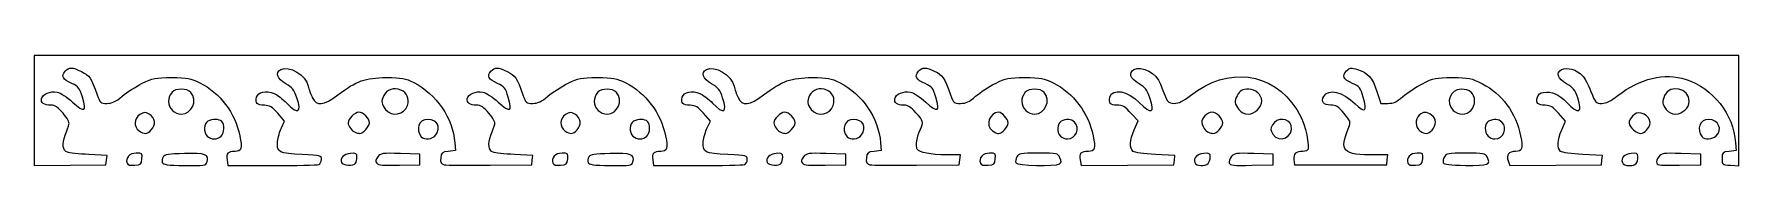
# Model space of a CAD drawing. Header units: centimetres. Extents: x -13.1 to 12.4, y 3.5 to 5.2.
import ezdxf

# ---------------------------------------------------------------- set-up
doc = ezdxf.new("R2010")
doc.units = ezdxf.units.CM
doc.header["$MEASUREMENT"] = 0
doc.layers.add('Layer 1', color=7, linetype='Continuous')

msp = doc.modelspace()

# ---------------------------------------------------------------- linework, layer by layer
at = {"layer": 'Layer 1'}
for points, knots in [([(-13.05398, 4.34368), (-13.05398, 4.34368), (-13.05398, 5.16443), (-13.05398, 5.16443), (-13.05398, 5.16443), (-13.05398, 5.16443), (-0.34075, 5.16443), (-0.34075, 5.16443), (-0.34075, 5.16443), (-0.34075, 5.16443), (12.37248, 5.16443), (12.37248, 5.16443), (12.37248, 5.16443), (12.37248, 5.16443), (12.37248, 4.34278), (12.37248, 4.34278), (12.37248, 4.34278), (12.37248, 4.34278), (12.37248, 3.52112), (12.37248, 3.52112), (12.37248, 3.52112), (12.37248, 3.52112), (12.2468, 3.52918), (12.2468, 3.52918), (12.2468, 3.52918), (12.12235, 3.53717), (12.12113, 3.53815), (12.12113, 3.62985), (12.12113, 3.62985), (12.12113, 3.71804), (12.12617, 3.72308), (12.22696, 3.73568), (12.22696, 3.73568), (12.22696, 3.73568), (12.33279, 3.74891), (12.33279, 3.74891), (12.33279, 3.74891), (12.33279, 3.74891), (12.32357, 3.86481), (12.32357, 3.86481), (12.32357, 3.86481), (12.28966, 4.29064), (11.98551, 4.67795), (11.58356, 4.80715), (11.58356, 4.80715), (11.26299, 4.91019), (10.89468, 4.82326), (10.56893, 4.56767), (10.56893, 4.56767), (10.4569, 4.47977), (10.39579, 4.45006), (10.32701, 4.45006), (10.32701, 4.45006), (10.23806, 4.45006), (10.2326, 4.45603), (10.16384, 4.62865), (10.16384, 4.62865), (10.12472, 4.72688), (10.06761, 4.83423), (10.03694, 4.86722), (10.03694, 4.86722), (9.95909, 4.95095), (9.80458, 4.99448), (9.72894, 4.954), (9.72894, 4.954), (9.63886, 4.90579), (9.66876, 4.82106), (9.80361, 4.74236), (9.80361, 4.74236), (9.90102, 4.68552), (9.92822, 4.65088), (9.96849, 4.5324), (9.96849, 4.5324), (10.04576, 4.30508), (9.98584, 4.28006), (9.80514, 4.46419), (9.80514, 4.46419), (9.68226, 4.58939), (9.58261, 4.63214), (9.45672, 4.61367), (9.45672, 4.61367), (9.40565, 4.60617), (9.3773, 4.58333), (9.36671, 4.54112), (9.36671, 4.54112), (9.34452, 4.45272), (9.37252, 4.42394), (9.48347, 4.42111), (9.48347, 4.42111), (9.56422, 4.41905), (9.59887, 4.39846), (9.68366, 4.30218), (9.68366, 4.30218), (9.68366, 4.30218), (9.7862, 4.18574), (9.7862, 4.18574), (9.7862, 4.18574), (9.7862, 4.18574), (9.72996, 4.05503), (9.72996, 4.05503), (9.72996, 4.05503), (9.66404, 3.9018), (9.6578, 3.78184), (9.71334, 3.73575), (9.71334, 3.73575), (9.73697, 3.71614), (9.87104, 3.69727), (10.04546, 3.68901), (10.04546, 3.68901), (10.04546, 3.68901), (10.33797, 3.67514), (10.33797, 3.67514), (10.33797, 3.67514), (10.33797, 3.67514), (10.32996, 3.60619), (10.32996, 3.60619), (10.32996, 3.60619), (10.32996, 3.60619), (10.32196, 3.53725), (10.32196, 3.53725), (10.32196, 3.53725), (10.32196, 3.53725), (9.64017, 3.53018), (9.64017, 3.53018), (9.64017, 3.53018), (9.64017, 3.53018), (8.95839, 3.52312), (8.95839, 3.52312), (8.95839, 3.52312), (8.95839, 3.52312), (8.93184, 3.59293), (8.93184, 3.59293), (8.93184, 3.59293), (8.89771, 3.68271), (8.93888, 3.73568), (9.0428, 3.73568), (9.0428, 3.73568), (9.14239, 3.73568), (9.15602, 3.77781), (9.1172, 3.96558), (9.1172, 3.96558), (9.04647, 4.3077), (8.83421, 4.5965), (8.54611, 4.74262), (8.54611, 4.74262), (8.37666, 4.82856), (8.35143, 4.8337), (8.09925, 4.8337), (8.09925, 4.8337), (7.84715, 4.8337), (7.82183, 4.82855), (7.65301, 4.74283), (7.65301, 4.74283), (7.55458, 4.69285), (7.42243, 4.60653), (7.35936, 4.55101), (7.35936, 4.55101), (7.26716, 4.46985), (7.22384, 4.45006), (7.13844, 4.45006), (7.13844, 4.45006), (7.13844, 4.45006), (7.03221, 4.45006), (7.03221, 4.45006), (7.03221, 4.45006), (7.03221, 4.45006), (6.97331, 4.62707), (6.97331, 4.62707), (6.97331, 4.62707), (6.90453, 4.83375), (6.83799, 4.90974), (6.68587, 4.95531), (6.68587, 4.95531), (6.58483, 4.98559), (6.57083, 4.98371), (6.52021, 4.93309), (6.52021, 4.93309), (6.44683, 4.8597), (6.47144, 4.80858), (6.60961, 4.74739), (6.60961, 4.74739), (6.71318, 4.70152), (6.72796, 4.68276), (6.77093, 4.54273), (6.77093, 4.54273), (6.83613, 4.33021), (6.79831, 4.29895), (6.65076, 4.4434), (6.65076, 4.4434), (6.46567, 4.62461), (6.24582, 4.67659), (6.18052, 4.55457), (6.18052, 4.55457), (6.13733, 4.47385), (6.17714, 4.4236), (6.28429, 4.4236), (6.28429, 4.4236), (6.36778, 4.4236), (6.39635, 4.40607), (6.4843, 4.30084), (6.4843, 4.30084), (6.58134, 4.18476), (6.58512, 4.17361), (6.55392, 4.09579), (6.55392, 4.09579), (6.40837, 3.73281), (6.45684, 3.68277), (6.95397, 3.68277), (6.95397, 3.68277), (6.95397, 3.68277), (7.13725, 3.68277), (7.13725, 3.68277), (7.13725, 3.68277), (7.13725, 3.68277), (7.12887, 3.61001), (7.12887, 3.61001), (7.12887, 3.61001), (7.12887, 3.61001), (7.1205, 3.53725), (7.1205, 3.53725), (7.1205, 3.53725), (7.1205, 3.53725), (6.43258, 3.53725), (6.43258, 3.53725), (6.43258, 3.53725), (6.43258, 3.53725), (5.74467, 3.53725), (5.74467, 3.53725), (5.74467, 3.53725), (5.74467, 3.53725), (5.73593, 3.61375), (5.73593, 3.61375), (5.73593, 3.61375), (5.72602, 3.70057), (5.76376, 3.73468), (5.87035, 3.73528), (5.87035, 3.73528), (5.91036, 3.7355), (5.94431, 3.75057), (5.94579, 3.76876), (5.94579, 3.76876), (5.95922, 3.9345), (5.88652, 4.18888), (5.77675, 4.36026), (5.77675, 4.36026), (5.41861, 4.9194), (4.75199, 5.00667), (4.19248, 4.56767), (4.19248, 4.56767), (4.08131, 4.48045), (4.01911, 4.45006), (3.95175, 4.45006), (3.95175, 4.45006), (3.85585, 4.45006), (3.84955, 4.45879), (3.74614, 4.73502), (3.74614, 4.73502), (3.68417, 4.90054), (3.47129, 5.01758), (3.35014, 4.95274), (3.35014, 4.95274), (3.26312, 4.90617), (3.29379, 4.82031), (3.42518, 4.74269), (3.42518, 4.74269), (3.52096, 4.68611), (3.54786, 4.65111), (3.58847, 4.53017), (3.58847, 4.53017), (3.66479, 4.30286), (3.60962, 4.27983), (3.42919, 4.46367), (3.42919, 4.46367), (3.25638, 4.63975), (3.02523, 4.68049), (2.99023, 4.54103), (2.99023, 4.54103), (2.96859, 4.45484), (2.99599, 4.42366), (3.09378, 4.42319), (3.09378, 4.42319), (3.19041, 4.42273), (3.19916, 4.41743), (3.32097, 4.28552), (3.32097, 4.28552), (3.32097, 4.28552), (3.41081, 4.18824), (3.41081, 4.18824), (3.41081, 4.18824), (3.41081, 4.18824), (3.35404, 4.05627), (3.35404, 4.05627), (3.35404, 4.05627), (3.28763, 3.90189), (3.28121, 3.78195), (3.33689, 3.73575), (3.33689, 3.73575), (3.36051, 3.71614), (3.49458, 3.69727), (3.669, 3.68901), (3.669, 3.68901), (3.669, 3.68901), (3.96151, 3.67514), (3.96151, 3.67514), (3.96151, 3.67514), (3.96151, 3.67514), (3.95351, 3.60619), (3.95351, 3.60619), (3.95351, 3.60619), (3.95351, 3.60619), (3.9455, 3.53725), (3.9455, 3.53725), (3.9455, 3.53725), (3.9455, 3.53725), (3.25436, 3.5302), (3.25436, 3.5302), (3.25436, 3.5302), (3.25436, 3.5302), (2.56323, 3.52315), (2.56323, 3.52315), (2.56323, 3.52315), (2.56323, 3.52315), (2.54629, 3.60782), (2.54629, 3.60782), (2.54629, 3.60782), (2.52702, 3.7042), (2.55651, 3.73465), (2.66972, 3.73528), (2.66972, 3.73528), (2.76582, 3.73581), (2.77925, 3.77933), (2.74074, 3.96558), (2.74074, 3.96558), (2.6698, 4.30872), (2.44301, 4.6101), (2.146, 4.75593), (2.146, 4.75593), (2.00271, 4.82628), (1.96227, 4.8337), (1.72245, 4.8337), (1.72245, 4.8337), (1.47704, 4.8337), (1.44437, 4.82734), (1.28345, 4.74811), (1.28345, 4.74811), (1.18782, 4.70104), (1.05528, 4.61472), (0.9889, 4.55629), (0.9889, 4.55629), (0.89142, 4.47048), (0.84807, 4.45006), (0.76342, 4.45006), (0.76342, 4.45006), (0.66234, 4.45006), (0.65704, 4.45451), (0.61375, 4.57574), (0.61375, 4.57574), (0.52021, 4.83771), (0.49564, 4.87464), (0.38, 4.92713), (0.38, 4.92713), (0.23769, 4.99173), (0.19473, 4.99176), (0.13639, 4.92729), (0.13639, 4.92729), (0.07167, 4.85577), (0.10091, 4.80129), (0.23484, 4.74388), (0.23484, 4.74388), (0.33782, 4.69974), (0.35306, 4.68082), (0.39645, 4.54315), (0.39645, 4.54315), (0.46568, 4.32355), (0.42528, 4.3038), (0.24462, 4.46891), (0.24462, 4.46891), (0.16219, 4.54424), (0.06321, 4.60872), (0.01524, 4.61831), (0.01524, 4.61831), (-0.08639, 4.63864), (-0.204, 4.58851), (-0.21735, 4.51917), (-0.21735, 4.51917), (-0.22905, 4.45842), (-0.18007, 4.42454), (-0.07976, 4.42401), (-0.07976, 4.42401), (-0.02449, 4.42371), (0.02355, 4.39317), (0.09775, 4.31115), (0.09775, 4.31115), (0.21271, 4.18408), (0.21632, 4.17056), (0.16391, 4.06386), (0.16391, 4.06386), (0.11286, 3.95993), (0.08954, 3.80961), (0.11784, 3.76684), (0.11784, 3.76684), (0.15152, 3.71594), (0.31782, 3.68412), (0.55398, 3.6834), (0.55398, 3.6834), (0.55398, 3.6834), (0.76079, 3.68277), (0.76079, 3.68277), (0.76079, 3.68277), (0.76079, 3.68277), (0.75242, 3.61001), (0.75242, 3.61001), (0.75242, 3.61001), (0.75242, 3.61001), (0.74404, 3.53725), (0.74404, 3.53725), (0.74404, 3.53725), (0.74404, 3.53725), (0.10904, 3.52979), (0.10904, 3.52979), (0.10904, 3.52979), (-0.24021, 3.52569), (-0.55347, 3.52908), (-0.5871, 3.53731), (-0.5871, 3.53731), (-0.63764, 3.54969), (-0.64681, 3.56704), (-0.64001, 3.63737), (-0.64001, 3.63737), (-0.63251, 3.71499), (-0.6225, 3.72362), (-0.52596, 3.73568), (-0.52596, 3.73568), (-0.52596, 3.73568), (-0.42012, 3.74891), (-0.42012, 3.74891), (-0.42012, 3.74891), (-0.42012, 3.74891), (-0.42935, 3.86481), (-0.42935, 3.86481), (-0.42935, 3.86481), (-0.45858, 4.23189), (-0.7013, 4.58751), (-1.03926, 4.75842), (-1.03926, 4.75842), (-1.1724, 4.82574), (-1.21424, 4.83335), (-1.452, 4.83352), (-1.452, 4.83352), (-1.76199, 4.83374), (-1.89831, 4.78519), (-2.17439, 4.57626), (-2.17439, 4.57626), (-2.38513, 4.41678), (-2.49249, 4.40546), (-2.55482, 4.53615), (-2.55482, 4.53615), (-2.5774, 4.58351), (-2.60425, 4.6604), (-2.61449, 4.70702), (-2.61449, 4.70702), (-2.65068, 4.87177), (-2.89984, 5.02043), (-3.02632, 4.95274), (-3.02632, 4.95274), (-3.11401, 4.90581), (-3.08267, 4.82019), (-2.94931, 4.74236), (-2.94931, 4.74236), (-2.8519, 4.68552), (-2.8247, 4.65088), (-2.78443, 4.5324), (-2.78443, 4.5324), (-2.70897, 4.31042), (-2.768, 4.27933), (-2.93491, 4.45314), (-2.93491, 4.45314), (-2.99243, 4.51304), (-3.07745, 4.57837), (-3.12384, 4.59833), (-3.12384, 4.59833), (-3.23928, 4.64798), (-3.36638, 4.62011), (-3.38629, 4.54079), (-3.38629, 4.54079), (-3.40839, 4.45272), (-3.38029, 4.42394), (-3.26945, 4.42111), (-3.26945, 4.42111), (-3.18871, 4.41905), (-3.15405, 4.39847), (-3.06941, 4.30235), (-3.06941, 4.30235), (-3.06941, 4.30235), (-2.96704, 4.18608), (-2.96704, 4.18608), (-2.96704, 4.18608), (-2.96704, 4.18608), (-3.01376, 4.08762), (-3.01376, 4.08762), (-3.01376, 4.08762), (-3.03945, 4.03347), (-3.06595, 3.94059), (-3.07265, 3.88123), (-3.07265, 3.88123), (-3.09049, 3.7229), (-3.05108, 3.70206), (-2.707, 3.68789), (-2.707, 3.68789), (-2.42761, 3.67638), (-2.41773, 3.67392), (-2.41773, 3.61605), (-2.41773, 3.61605), (-2.41773, 3.5831), (-2.43656, 3.54891), (-2.45958, 3.54008), (-2.45958, 3.54008), (-2.4826, 3.53124), (-2.79676, 3.52402), (-3.15772, 3.52402), (-3.15772, 3.52402), (-3.15772, 3.52402), (-3.81401, 3.52402), (-3.81401, 3.52402), (-3.81401, 3.52402), (-3.81401, 3.52402), (-3.82687, 3.61001), (-3.82687, 3.61001), (-3.82687, 3.61001), (-3.84135, 3.70679), (-3.81459, 3.73468), (-3.70674, 3.73528), (-3.70674, 3.73528), (-3.61063, 3.73581), (-3.59721, 3.77933), (-3.63572, 3.96558), (-3.63572, 3.96558), (-3.70666, 4.30872), (-3.93345, 4.6101), (-4.23046, 4.75593), (-4.23046, 4.75593), (-4.37375, 4.82628), (-4.41419, 4.8337), (-4.65401, 4.8337), (-4.65401, 4.8337), (-4.89919, 4.8337), (-4.93206, 4.82731), (-5.09058, 4.7488), (-5.09058, 4.7488), (-5.18486, 4.70211), (-5.31985, 4.61579), (-5.39056, 4.55698), (-5.39056, 4.55698), (-5.4905, 4.47386), (-5.54123, 4.45006), (-5.61847, 4.45006), (-5.61847, 4.45006), (-5.71307, 4.45006), (-5.71998, 4.45608), (-5.76271, 4.57574), (-5.76271, 4.57574), (-5.85389, 4.83109), (-5.8769, 4.86535), (-5.99594, 4.92297), (-5.99594, 4.92297), (-6.13968, 4.99256), (-6.18035, 4.99328), (-6.24006, 4.92729), (-6.24006, 4.92729), (-6.3043, 4.85631), (-6.278, 4.80719), (-6.14331, 4.74656), (-6.14331, 4.74656), (-6.04024, 4.70018), (-6.02473, 4.68053), (-5.98185, 4.54204), (-5.98185, 4.54204), (-5.91436, 4.32408), (-5.95285, 4.30532), (-6.13184, 4.46891), (-6.13184, 4.46891), (-6.21426, 4.54424), (-6.31325, 4.60872), (-6.36122, 4.61831), (-6.36122, 4.61831), (-6.46285, 4.63864), (-6.58046, 4.58851), (-6.59381, 4.51917), (-6.59381, 4.51917), (-6.60559, 4.45802), (-6.55676, 4.42481), (-6.45262, 4.42314), (-6.45262, 4.42314), (-6.39206, 4.42217), (-6.34907, 4.39359), (-6.27123, 4.30257), (-6.27123, 4.30257), (-6.20709, 4.22757), (-6.17451, 4.1665), (-6.18349, 4.13808), (-6.18349, 4.13808), (-6.19134, 4.11321), (-6.21713, 4.04), (-6.24081, 3.97539), (-6.24081, 3.97539), (-6.2892, 3.84332), (-6.27728, 3.75097), (-6.20811, 3.7221), (-6.20811, 3.7221), (-6.18252, 3.71142), (-6.03891, 3.69661), (-5.88897, 3.68919), (-5.88897, 3.68919), (-5.88897, 3.68919), (-5.61635, 3.6757), (-5.61635, 3.6757), (-5.61635, 3.6757), (-5.61635, 3.6757), (-5.62438, 3.60647), (-5.62438, 3.60647), (-5.62438, 3.60647), (-5.62438, 3.60647), (-5.63242, 3.53725), (-5.63242, 3.53725), (-5.63242, 3.53725), (-5.63242, 3.53725), (-6.25419, 3.52979), (-6.25419, 3.52979), (-6.25419, 3.52979), (-6.59616, 3.52568), (-6.90347, 3.52907), (-6.9371, 3.53731), (-6.9371, 3.53731), (-6.98763, 3.54969), (-6.99681, 3.56704), (-6.99001, 3.63737), (-6.99001, 3.63737), (-6.98251, 3.71499), (-6.9725, 3.72362), (-6.87596, 3.73568), (-6.87596, 3.73568), (-6.87596, 3.73568), (-6.77012, 3.74891), (-6.77012, 3.74891), (-6.77012, 3.74891), (-6.77012, 3.74891), (-6.77935, 3.86481), (-6.77935, 3.86481), (-6.77935, 3.86481), (-6.80858, 4.23189), (-7.0513, 4.58751), (-7.38926, 4.75842), (-7.38926, 4.75842), (-7.5224, 4.82574), (-7.56424, 4.83335), (-7.802, 4.83352), (-7.802, 4.83352), (-8.11199, 4.83374), (-8.24831, 4.78519), (-8.52439, 4.57626), (-8.52439, 4.57626), (-8.73513, 4.41678), (-8.84249, 4.40546), (-8.90482, 4.53615), (-8.90482, 4.53615), (-8.9274, 4.58351), (-8.95425, 4.6604), (-8.96449, 4.70702), (-8.96449, 4.70702), (-9.00068, 4.87177), (-9.24984, 5.02043), (-9.37632, 4.95274), (-9.37632, 4.95274), (-9.46401, 4.90581), (-9.43267, 4.82019), (-9.29931, 4.74236), (-9.29931, 4.74236), (-9.2019, 4.68552), (-9.1747, 4.65088), (-9.13443, 4.5324), (-9.13443, 4.5324), (-9.05897, 4.31042), (-9.118, 4.27933), (-9.28491, 4.45314), (-9.28491, 4.45314), (-9.34243, 4.51304), (-9.42745, 4.57837), (-9.47384, 4.59833), (-9.47384, 4.59833), (-9.58928, 4.64798), (-9.71638, 4.62011), (-9.73629, 4.54079), (-9.73629, 4.54079), (-9.75839, 4.45272), (-9.73029, 4.42394), (-9.61945, 4.42111), (-9.61945, 4.42111), (-9.53871, 4.41905), (-9.50405, 4.39847), (-9.41941, 4.30235), (-9.41941, 4.30235), (-9.41941, 4.30235), (-9.31704, 4.18608), (-9.31704, 4.18608), (-9.31704, 4.18608), (-9.31704, 4.18608), (-9.36376, 4.08762), (-9.36376, 4.08762), (-9.36376, 4.08762), (-9.38945, 4.03347), (-9.41595, 3.94059), (-9.42265, 3.88123), (-9.42265, 3.88123), (-9.44049, 3.7229), (-9.40108, 3.70206), (-9.057, 3.68789), (-9.057, 3.68789), (-8.77761, 3.67638), (-8.76773, 3.67392), (-8.76773, 3.61605), (-8.76773, 3.61605), (-8.76773, 3.5831), (-8.78656, 3.54891), (-8.80958, 3.54008), (-8.80958, 3.54008), (-8.8326, 3.53124), (-9.14676, 3.52402), (-9.50772, 3.52402), (-9.50772, 3.52402), (-9.50772, 3.52402), (-10.16401, 3.52402), (-10.16401, 3.52402), (-10.16401, 3.52402), (-10.16401, 3.52402), (-10.17687, 3.61001), (-10.17687, 3.61001), (-10.17687, 3.61001), (-10.19135, 3.70679), (-10.16459, 3.73468), (-10.05674, 3.73528), (-10.05674, 3.73528), (-9.96063, 3.73581), (-9.94721, 3.77933), (-9.98572, 3.96558), (-9.98572, 3.96558), (-10.05666, 4.30872), (-10.28345, 4.6101), (-10.58046, 4.75593), (-10.58046, 4.75593), (-10.72375, 4.82628), (-10.76419, 4.8337), (-11.00401, 4.8337), (-11.00401, 4.8337), (-11.24919, 4.8337), (-11.28206, 4.82731), (-11.44058, 4.7488), (-11.44058, 4.7488), (-11.53486, 4.70211), (-11.66985, 4.61579), (-11.74056, 4.55698), (-11.74056, 4.55698), (-11.8405, 4.47386), (-11.89123, 4.45006), (-11.96847, 4.45006), (-11.96847, 4.45006), (-12.06307, 4.45006), (-12.06998, 4.45608), (-12.11271, 4.57574), (-12.11271, 4.57574), (-12.20389, 4.83109), (-12.2269, 4.86535), (-12.34594, 4.92297), (-12.34594, 4.92297), (-12.48968, 4.99256), (-12.53035, 4.99328), (-12.59006, 4.92729), (-12.59006, 4.92729), (-12.6543, 4.85631), (-12.628, 4.80719), (-12.49331, 4.74656), (-12.49331, 4.74656), (-12.39024, 4.70018), (-12.37473, 4.68053), (-12.33185, 4.54204), (-12.33185, 4.54204), (-12.26436, 4.32408), (-12.30285, 4.30532), (-12.48184, 4.46891), (-12.48184, 4.46891), (-12.56426, 4.54424), (-12.66325, 4.60872), (-12.71122, 4.61831), (-12.71122, 4.61831), (-12.81285, 4.63864), (-12.93046, 4.58851), (-12.94381, 4.51917), (-12.94381, 4.51917), (-12.95559, 4.45802), (-12.90676, 4.42481), (-12.80262, 4.42314), (-12.80262, 4.42314), (-12.74206, 4.42217), (-12.69907, 4.39359), (-12.62123, 4.30257), (-12.62123, 4.30257), (-12.55709, 4.22757), (-12.52451, 4.1665), (-12.53349, 4.13808), (-12.53349, 4.13808), (-12.54134, 4.11321), (-12.56713, 4.04), (-12.59081, 3.97539), (-12.59081, 3.97539), (-12.6392, 3.84332), (-12.62728, 3.75097), (-12.55811, 3.7221), (-12.55811, 3.7221), (-12.53252, 3.71142), (-12.38891, 3.69661), (-12.23897, 3.68919), (-12.23897, 3.68919), (-12.23897, 3.68919), (-11.96635, 3.6757), (-11.96635, 3.6757), (-11.96635, 3.6757), (-11.96635, 3.6757), (-11.97438, 3.60647), (-11.97438, 3.60647), (-11.97438, 3.60647), (-11.97438, 3.60647), (-11.98241, 3.53725), (-11.98241, 3.53725), (-11.98241, 3.53725), (-11.98241, 3.53725), (-12.5182, 3.53008), (-12.5182, 3.53008), (-12.5182, 3.53008), (-12.5182, 3.53008), (-13.05398, 3.52292), (-13.05398, 3.52292), (-13.05398, 3.52292), (-13.05398, 3.52292), (-13.05398, 4.34368), (-13.05398, 4.34368)], [0, 0, 0, 0, 0.00471698, 0.00471698, 0.00471698, 0.00471698, 0.00943396, 0.00943396, 0.00943396, 0.00943396, 0.01415094, 0.01415094, 0.01415094, 0.01415094, 0.01886792, 0.01886792, 0.01886792, 0.01886792, 0.02358491, 0.02358491, 0.02358491, 0.02358491, 0.02830189, 0.02830189, 0.02830189, 0.02830189, 0.03301887, 0.03301887, 0.03301887, 0.03301887, 0.03773585, 0.03773585, 0.03773585, 0.03773585, 0.04245283, 0.04245283, 0.04245283, 0.04245283, 0.04716981, 0.04716981, 0.04716981, 0.04716981, 0.05188679, 0.05188679, 0.05188679, 0.05188679, 0.05660377, 0.05660377, 0.05660377, 0.05660377, 0.06132075, 0.06132075, 0.06132075, 0.06132075, 0.06603774, 0.06603774, 0.06603774, 0.06603774, 0.07075472, 0.07075472, 0.07075472, 0.07075472, 0.0754717, 0.0754717, 0.0754717, 0.0754717, 0.08018868, 0.08018868, 0.08018868, 0.08018868, 0.08490566, 0.08490566, 0.08490566, 0.08490566, 0.08962264, 0.08962264, 0.08962264, 0.08962264, 0.09433962, 0.09433962, 0.09433962, 0.09433962, 0.0990566, 0.0990566, 0.0990566, 0.0990566, 0.10377358, 0.10377358, 0.10377358, 0.10377358, 0.10849057, 0.10849057, 0.10849057, 0.10849057, 0.11320755, 0.11320755, 0.11320755, 0.11320755, 0.11792453, 0.11792453, 0.11792453, 0.11792453, 0.12264151, 0.12264151, 0.12264151, 0.12264151, 0.12735849, 0.12735849, 0.12735849, 0.12735849, 0.13207547, 0.13207547, 0.13207547, 0.13207547, 0.13679245, 0.13679245, 0.13679245, 0.13679245, 0.14150943, 0.14150943, 0.14150943, 0.14150943, 0.14622642, 0.14622642, 0.14622642, 0.14622642, 0.1509434, 0.1509434, 0.1509434, 0.1509434, 0.15566038, 0.15566038, 0.15566038, 0.15566038, 0.16037736, 0.16037736, 0.16037736, 0.16037736, 0.16509434, 0.16509434, 0.16509434, 0.16509434, 0.16981132, 0.16981132, 0.16981132, 0.16981132, 0.1745283, 0.1745283, 0.1745283, 0.1745283, 0.17924528, 0.17924528, 0.17924528, 0.17924528, 0.18396226, 0.18396226, 0.18396226, 0.18396226, 0.18867925, 0.18867925, 0.18867925, 0.18867925, 0.19339623, 0.19339623, 0.19339623, 0.19339623, 0.19811321, 0.19811321, 0.19811321, 0.19811321, 0.20283019, 0.20283019, 0.20283019, 0.20283019, 0.20754717, 0.20754717, 0.20754717, 0.20754717, 0.21226415, 0.21226415, 0.21226415, 0.21226415, 0.21698113, 0.21698113, 0.21698113, 0.21698113, 0.22169811, 0.22169811, 0.22169811, 0.22169811, 0.22641509, 0.22641509, 0.22641509, 0.22641509, 0.23113208, 0.23113208, 0.23113208, 0.23113208, 0.23584906, 0.23584906, 0.23584906, 0.23584906, 0.24056604, 0.24056604, 0.24056604, 0.24056604, 0.24528302, 0.24528302, 0.24528302, 0.24528302, 0.25, 0.25, 0.25, 0.25, 0.25471698, 0.25471698, 0.25471698, 0.25471698, 0.25943396, 0.25943396, 0.25943396, 0.25943396, 0.26415094, 0.26415094, 0.26415094, 0.26415094, 0.26886792, 0.26886792, 0.26886792, 0.26886792, 0.27358491, 0.27358491, 0.27358491, 0.27358491, 0.27830189, 0.27830189, 0.27830189, 0.27830189, 0.28301887, 0.28301887, 0.28301887, 0.28301887, 0.28773585, 0.28773585, 0.28773585, 0.28773585, 0.29245283, 0.29245283, 0.29245283, 0.29245283, 0.29716981, 0.29716981, 0.29716981, 0.29716981, 0.30188679, 0.30188679, 0.30188679, 0.30188679, 0.30660377, 0.30660377, 0.30660377, 0.30660377, 0.31132075, 0.31132075, 0.31132075, 0.31132075, 0.31603774, 0.31603774, 0.31603774, 0.31603774, 0.32075472, 0.32075472, 0.32075472, 0.32075472, 0.3254717, 0.3254717, 0.3254717, 0.3254717, 0.33018868, 0.33018868, 0.33018868, 0.33018868, 0.33490566, 0.33490566, 0.33490566, 0.33490566, 0.33962264, 0.33962264, 0.33962264, 0.33962264, 0.34433962, 0.34433962, 0.34433962, 0.34433962, 0.3490566, 0.3490566, 0.3490566, 0.3490566, 0.35377358, 0.35377358, 0.35377358, 0.35377358, 0.35849057, 0.35849057, 0.35849057, 0.35849057, 0.36320755, 0.36320755, 0.36320755, 0.36320755, 0.36792453, 0.36792453, 0.36792453, 0.36792453, 0.37264151, 0.37264151, 0.37264151, 0.37264151, 0.37735849, 0.37735849, 0.37735849, 0.37735849, 0.38207547, 0.38207547, 0.38207547, 0.38207547, 0.38679245, 0.38679245, 0.38679245, 0.38679245, 0.39150943, 0.39150943, 0.39150943, 0.39150943, 0.39622642, 0.39622642, 0.39622642, 0.39622642, 0.4009434, 0.4009434, 0.4009434, 0.4009434, 0.40566038, 0.40566038, 0.40566038, 0.40566038, 0.41037736, 0.41037736, 0.41037736, 0.41037736, 0.41509434, 0.41509434, 0.41509434, 0.41509434, 0.41981132, 0.41981132, 0.41981132, 0.41981132, 0.4245283, 0.4245283, 0.4245283, 0.4245283, 0.42924528, 0.42924528, 0.42924528, 0.42924528, 0.43396226, 0.43396226, 0.43396226, 0.43396226, 0.43867925, 0.43867925, 0.43867925, 0.43867925, 0.44339623, 0.44339623, 0.44339623, 0.44339623, 0.44811321, 0.44811321, 0.44811321, 0.44811321, 0.45283019, 0.45283019, 0.45283019, 0.45283019, 0.45754717, 0.45754717, 0.45754717, 0.45754717, 0.46226415, 0.46226415, 0.46226415, 0.46226415, 0.46698113, 0.46698113, 0.46698113, 0.46698113, 0.47169811, 0.47169811, 0.47169811, 0.47169811, 0.47641509, 0.47641509, 0.47641509, 0.47641509, 0.48113208, 0.48113208, 0.48113208, 0.48113208, 0.48584906, 0.48584906, 0.48584906, 0.48584906, 0.49056604, 0.49056604, 0.49056604, 0.49056604, 0.49528302, 0.49528302, 0.49528302, 0.49528302, 0.5, 0.5, 0.5, 0.5, 0.50471698, 0.50471698, 0.50471698, 0.50471698, 0.50943396, 0.50943396, 0.50943396, 0.50943396, 0.51415094, 0.51415094, 0.51415094, 0.51415094, 0.51886792, 0.51886792, 0.51886792, 0.51886792, 0.52358491, 0.52358491, 0.52358491, 0.52358491, 0.52830189, 0.52830189, 0.52830189, 0.52830189, 0.53301887, 0.53301887, 0.53301887, 0.53301887, 0.53773585, 0.53773585, 0.53773585, 0.53773585, 0.54245283, 0.54245283, 0.54245283, 0.54245283, 0.54716981, 0.54716981, 0.54716981, 0.54716981, 0.55188679, 0.55188679, 0.55188679, 0.55188679, 0.55660377, 0.55660377, 0.55660377, 0.55660377, 0.56132075, 0.56132075, 0.56132075, 0.56132075, 0.56603774, 0.56603774, 0.56603774, 0.56603774, 0.57075472, 0.57075472, 0.57075472, 0.57075472, 0.5754717, 0.5754717, 0.5754717, 0.5754717, 0.58018868, 0.58018868, 0.58018868, 0.58018868, 0.58490566, 0.58490566, 0.58490566, 0.58490566, 0.58962264, 0.58962264, 0.58962264, 0.58962264, 0.59433962, 0.59433962, 0.59433962, 0.59433962, 0.5990566, 0.5990566, 0.5990566, 0.5990566, 0.60377358, 0.60377358, 0.60377358, 0.60377358, 0.60849057, 0.60849057, 0.60849057, 0.60849057, 0.61320755, 0.61320755, 0.61320755, 0.61320755, 0.61792453, 0.61792453, 0.61792453, 0.61792453, 0.62264151, 0.62264151, 0.62264151, 0.62264151, 0.62735849, 0.62735849, 0.62735849, 0.62735849, 0.63207547, 0.63207547, 0.63207547, 0.63207547, 0.63679245, 0.63679245, 0.63679245, 0.63679245, 0.64150943, 0.64150943, 0.64150943, 0.64150943, 0.64622642, 0.64622642, 0.64622642, 0.64622642, 0.6509434, 0.6509434, 0.6509434, 0.6509434, 0.65566038, 0.65566038, 0.65566038, 0.65566038, 0.66037736, 0.66037736, 0.66037736, 0.66037736, 0.66509434, 0.66509434, 0.66509434, 0.66509434, 0.66981132, 0.66981132, 0.66981132, 0.66981132, 0.6745283, 0.6745283, 0.6745283, 0.6745283, 0.67924528, 0.67924528, 0.67924528, 0.67924528, 0.68396226, 0.68396226, 0.68396226, 0.68396226, 0.68867925, 0.68867925, 0.68867925, 0.68867925, 0.69339623, 0.69339623, 0.69339623, 0.69339623, 0.69811321, 0.69811321, 0.69811321, 0.69811321, 0.70283019, 0.70283019, 0.70283019, 0.70283019, 0.70754717, 0.70754717, 0.70754717, 0.70754717, 0.71226415, 0.71226415, 0.71226415, 0.71226415, 0.71698113, 0.71698113, 0.71698113, 0.71698113, 0.72169811, 0.72169811, 0.72169811, 0.72169811, 0.72641509, 0.72641509, 0.72641509, 0.72641509, 0.73113208, 0.73113208, 0.73113208, 0.73113208, 0.73584906, 0.73584906, 0.73584906, 0.73584906, 0.74056604, 0.74056604, 0.74056604, 0.74056604, 0.74528302, 0.74528302, 0.74528302, 0.74528302, 0.75, 0.75, 0.75, 0.75, 0.75471698, 0.75471698, 0.75471698, 0.75471698, 0.75943396, 0.75943396, 0.75943396, 0.75943396, 0.76415094, 0.76415094, 0.76415094, 0.76415094, 0.76886792, 0.76886792, 0.76886792, 0.76886792, 0.77358491, 0.77358491, 0.77358491, 0.77358491, 0.77830189, 0.77830189, 0.77830189, 0.77830189, 0.78301887, 0.78301887, 0.78301887, 0.78301887, 0.78773585, 0.78773585, 0.78773585, 0.78773585, 0.79245283, 0.79245283, 0.79245283, 0.79245283, 0.79716981, 0.79716981, 0.79716981, 0.79716981, 0.80188679, 0.80188679, 0.80188679, 0.80188679, 0.80660377, 0.80660377, 0.80660377, 0.80660377, 0.81132075, 0.81132075, 0.81132075, 0.81132075, 0.81603774, 0.81603774, 0.81603774, 0.81603774, 0.82075472, 0.82075472, 0.82075472, 0.82075472, 0.8254717, 0.8254717, 0.8254717, 0.8254717, 0.83018868, 0.83018868, 0.83018868, 0.83018868, 0.83490566, 0.83490566, 0.83490566, 0.83490566, 0.83962264, 0.83962264, 0.83962264, 0.83962264, 0.84433962, 0.84433962, 0.84433962, 0.84433962, 0.8490566, 0.8490566, 0.8490566, 0.8490566, 0.85377358, 0.85377358, 0.85377358, 0.85377358, 0.85849057, 0.85849057, 0.85849057, 0.85849057, 0.86320755, 0.86320755, 0.86320755, 0.86320755, 0.86792453, 0.86792453, 0.86792453, 0.86792453, 0.87264151, 0.87264151, 0.87264151, 0.87264151, 0.87735849, 0.87735849, 0.87735849, 0.87735849, 0.88207547, 0.88207547, 0.88207547, 0.88207547, 0.88679245, 0.88679245, 0.88679245, 0.88679245, 0.89150943, 0.89150943, 0.89150943, 0.89150943, 0.89622642, 0.89622642, 0.89622642, 0.89622642, 0.9009434, 0.9009434, 0.9009434, 0.9009434, 0.90566038, 0.90566038, 0.90566038, 0.90566038, 0.91037736, 0.91037736, 0.91037736, 0.91037736, 0.91509434, 0.91509434, 0.91509434, 0.91509434, 0.91981132, 0.91981132, 0.91981132, 0.91981132, 0.9245283, 0.9245283, 0.9245283, 0.9245283, 0.92924528, 0.92924528, 0.92924528, 0.92924528, 0.93396226, 0.93396226, 0.93396226, 0.93396226, 0.93867925, 0.93867925, 0.93867925, 0.93867925, 0.94339623, 0.94339623, 0.94339623, 0.94339623, 0.94811321, 0.94811321, 0.94811321, 0.94811321, 0.95283019, 0.95283019, 0.95283019, 0.95283019, 0.95754717, 0.95754717, 0.95754717, 0.95754717, 0.96226415, 0.96226415, 0.96226415, 0.96226415, 0.96698113, 0.96698113, 0.96698113, 0.96698113, 0.97169811, 0.97169811, 0.97169811, 0.97169811, 0.97641509, 0.97641509, 0.97641509, 0.97641509, 0.98113208, 0.98113208, 0.98113208, 0.98113208, 0.98584906, 0.98584906, 0.98584906, 0.98584906, 0.99056604, 0.99056604, 0.99056604, 0.99056604, 1, 1, 1, 1]), ([(-10.99023, 4.34422), (-11.06637, 4.42037), (-11.06921, 4.53463), (-10.99697, 4.61542), (-10.99697, 4.61542), (-10.94098, 4.67804), (-10.77394, 4.6768), (-10.71652, 4.61334), (-10.71652, 4.61334), (-10.61063, 4.49634), (-10.70067, 4.29131), (-10.85794, 4.29131), (-10.85794, 4.29131), (-10.90203, 4.29131), (-10.96083, 4.31483), (-10.99023, 4.34422)], [0, 0, 0, 0, 0.2, 0.2, 0.2, 0.2, 0.4, 0.4, 0.4, 0.4, 0.6, 0.6, 0.6, 0.6, 1, 1, 1, 1]), ([(-7.81331, 4.36102), (-7.8761, 4.44085), (-7.88011, 4.47422), (-7.83804, 4.56656), (-7.83804, 4.56656), (-7.7966, 4.6575), (-7.68856, 4.6916), (-7.58278, 4.64713), (-7.58278, 4.64713), (-7.49179, 4.60887), (-7.45398, 4.51977), (-7.48596, 4.419), (-7.48596, 4.419), (-7.53112, 4.2767), (-7.72059, 4.24315), (-7.81331, 4.36102)], [0, 0, 0, 0, 0.2, 0.2, 0.2, 0.2, 0.4, 0.4, 0.4, 0.4, 0.6, 0.6, 0.6, 0.6, 1, 1, 1, 1]), ([(-4.64023, 4.34422), (-4.71637, 4.42037), (-4.71921, 4.53463), (-4.64697, 4.61542), (-4.64697, 4.61542), (-4.59098, 4.67804), (-4.42394, 4.6768), (-4.36652, 4.61334), (-4.36652, 4.61334), (-4.26063, 4.49634), (-4.35067, 4.29131), (-4.50794, 4.29131), (-4.50794, 4.29131), (-4.55203, 4.29131), (-4.61083, 4.31483), (-4.64023, 4.34422)], [0, 0, 0, 0, 0.2, 0.2, 0.2, 0.2, 0.4, 0.4, 0.4, 0.4, 0.6, 0.6, 0.6, 0.6, 1, 1, 1, 1]), ([(-1.46331, 4.36102), (-1.5261, 4.44085), (-1.53011, 4.47422), (-1.48804, 4.56656), (-1.48804, 4.56656), (-1.4466, 4.6575), (-1.33856, 4.6916), (-1.23278, 4.64713), (-1.23278, 4.64713), (-1.14179, 4.60887), (-1.10398, 4.51977), (-1.13596, 4.419), (-1.13596, 4.419), (-1.18112, 4.2767), (-1.37059, 4.24315), (-1.46331, 4.36102)], [0, 0, 0, 0, 0.2, 0.2, 0.2, 0.2, 0.4, 0.4, 0.4, 0.4, 0.6, 0.6, 0.6, 0.6, 1, 1, 1, 1]), ([(1.73623, 4.34422), (1.66009, 4.42037), (1.65725, 4.53463), (1.72949, 4.61542), (1.72949, 4.61542), (1.78548, 4.67804), (1.95251, 4.6768), (2.00994, 4.61334), (2.00994, 4.61334), (2.11583, 4.49634), (2.02579, 4.29131), (1.86852, 4.29131), (1.86852, 4.29131), (1.82443, 4.29131), (1.76563, 4.31483), (1.73623, 4.34422)], [0, 0, 0, 0, 0.2, 0.2, 0.2, 0.2, 0.4, 0.4, 0.4, 0.4, 0.6, 0.6, 0.6, 0.6, 1, 1, 1, 1]), ([(4.91315, 4.36102), (4.85061, 4.44053), (4.8456, 4.48229), (4.88873, 4.56425), (4.88873, 4.56425), (4.92999, 4.64263), (4.96256, 4.66084), (5.06234, 4.66132), (5.06234, 4.66132), (5.16041, 4.66179), (5.25519, 4.57677), (5.25519, 4.48832), (5.25519, 4.48832), (5.25519, 4.38903), (5.15676, 4.29131), (5.05675, 4.29131), (5.05675, 4.29131), (4.99237, 4.29131), (4.95292, 4.31046), (4.91315, 4.36102)], [0, 0, 0, 0, 0.16666667, 0.16666667, 0.16666667, 0.16666667, 0.33333333, 0.33333333, 0.33333333, 0.33333333, 0.5, 0.5, 0.5, 0.5, 0.66666667, 0.66666667, 0.66666667, 0.66666667, 1, 1, 1, 1]), ([(8.11269, 4.34422), (7.99246, 4.46446), (8.06532, 4.66172), (8.22997, 4.66172), (8.22997, 4.66172), (8.35492, 4.66172), (8.43019, 4.59651), (8.43019, 4.48825), (8.43019, 4.48825), (8.43019, 4.37427), (8.35217, 4.29131), (8.24498, 4.29131), (8.24498, 4.29131), (8.20088, 4.29131), (8.14209, 4.31483), (8.11269, 4.34422)], [0, 0, 0, 0, 0.2, 0.2, 0.2, 0.2, 0.4, 0.4, 0.4, 0.4, 0.6, 0.6, 0.6, 0.6, 1, 1, 1, 1]), ([(11.28961, 4.36102), (11.22682, 4.44085), (11.2228, 4.47422), (11.26488, 4.56656), (11.26488, 4.56656), (11.34584, 4.74425), (11.63165, 4.67517), (11.63165, 4.47792), (11.63165, 4.47792), (11.63165, 4.38793), (11.5289, 4.29131), (11.43321, 4.29131), (11.43321, 4.29131), (11.36883, 4.29131), (11.32938, 4.31046), (11.28961, 4.36102)], [0, 0, 0, 0, 0.2, 0.2, 0.2, 0.2, 0.4, 0.4, 0.4, 0.4, 0.6, 0.6, 0.6, 0.6, 1, 1, 1, 1]), ([(-11.48705, 4.04145), (-11.57137, 4.10052), (-11.56605, 4.22393), (-11.47666, 4.28251), (-11.47666, 4.28251), (-11.41468, 4.32312), (-11.40019, 4.32378), (-11.33775, 4.2889), (-11.33775, 4.2889), (-11.24737, 4.23841), (-11.23251, 4.1284), (-11.30612, 4.05479), (-11.30612, 4.05479), (-11.37141, 3.9895), (-11.40893, 3.98674), (-11.48705, 4.04145)], [0, 0, 0, 0, 0.2, 0.2, 0.2, 0.2, 0.4, 0.4, 0.4, 0.4, 0.6, 0.6, 0.6, 0.6, 1, 1, 1, 1]), ([(-5.13705, 4.04145), (-5.22137, 4.10052), (-5.21605, 4.22393), (-5.12666, 4.28251), (-5.12666, 4.28251), (-5.06468, 4.32312), (-5.05019, 4.32378), (-4.98775, 4.2889), (-4.98775, 4.2889), (-4.89737, 4.23841), (-4.88251, 4.1284), (-4.95612, 4.05479), (-4.95612, 4.05479), (-5.02141, 3.9895), (-5.05893, 3.98674), (-5.13705, 4.04145)], [0, 0, 0, 0, 0.2, 0.2, 0.2, 0.2, 0.4, 0.4, 0.4, 0.4, 0.6, 0.6, 0.6, 0.6, 1, 1, 1, 1]), ([(7.61587, 4.04145), (7.54327, 4.09231), (7.53787, 4.21282), (7.60545, 4.27398), (7.60545, 4.27398), (7.66584, 4.32863), (7.71402, 4.32931), (7.7893, 4.27658), (7.7893, 4.27658), (7.86272, 4.22516), (7.8654, 4.12339), (7.79519, 4.05318), (7.79519, 4.05318), (7.73151, 3.9895), (7.69358, 3.98702), (7.61587, 4.04145)], [0, 0, 0, 0, 0.2, 0.2, 0.2, 0.2, 0.4, 0.4, 0.4, 0.4, 0.6, 0.6, 0.6, 0.6, 1, 1, 1, 1]), ([(-10.4724, 3.96247), (-10.5314, 4.02147), (-10.52581, 4.15082), (-10.4628, 4.18454), (-10.4628, 4.18454), (-10.39413, 4.22129), (-10.29369, 4.21919), (-10.25469, 4.18018), (-10.25469, 4.18018), (-10.20973, 4.13523), (-10.21531, 4.01167), (-10.26451, 3.96247), (-10.26451, 3.96247), (-10.28738, 3.9396), (-10.33416, 3.92089), (-10.36846, 3.92089), (-10.36846, 3.92089), (-10.40276, 3.92089), (-10.44953, 3.9396), (-10.4724, 3.96247)], [0, 0, 0, 0, 0.16666667, 0.16666667, 0.16666667, 0.16666667, 0.33333333, 0.33333333, 0.33333333, 0.33333333, 0.5, 0.5, 0.5, 0.5, 0.66666667, 0.66666667, 0.66666667, 0.66666667, 1, 1, 1, 1]), ([(-8.26502, 4.01988), (-8.31755, 4.04031), (-8.36896, 4.10923), (-8.37001, 4.16064), (-8.37001, 4.16064), (-8.37122, 4.21983), (-8.27215, 4.31777), (-8.21107, 4.31777), (-8.21107, 4.31777), (-8.14424, 4.31777), (-8.05335, 4.22688), (-8.05335, 4.16005), (-8.05335, 4.16005), (-8.05335, 4.10492), (-8.15015, 3.99885), (-8.19725, 4.00236), (-8.19725, 4.00236), (-8.21269, 4.0035), (-8.24319, 4.01139), (-8.26502, 4.01988)], [0, 0, 0, 0, 0.16666667, 0.16666667, 0.16666667, 0.16666667, 0.33333333, 0.33333333, 0.33333333, 0.33333333, 0.5, 0.5, 0.5, 0.5, 0.66666667, 0.66666667, 0.66666667, 0.66666667, 1, 1, 1, 1]), ([(-7.27871, 3.95396), (-7.36828, 4.06972), (-7.31469, 4.21193), (-7.18151, 4.21193), (-7.18151, 4.21193), (-7.04035, 4.21193), (-6.9811, 4.09615), (-7.06267, 3.9797), (-7.06267, 3.9797), (-7.10839, 3.91442), (-7.23633, 3.89918), (-7.27871, 3.95396)], [0, 0, 0, 0, 0.25, 0.25, 0.25, 0.25, 0.5, 0.5, 0.5, 0.5, 1, 1, 1, 1]), ([(-4.1224, 3.96247), (-4.1814, 4.02147), (-4.17581, 4.15082), (-4.1128, 4.18454), (-4.1128, 4.18454), (-4.04413, 4.22129), (-3.94369, 4.21919), (-3.90469, 4.18018), (-3.90469, 4.18018), (-3.85973, 4.13523), (-3.86531, 4.01167), (-3.91451, 3.96247), (-3.91451, 3.96247), (-3.93738, 3.9396), (-3.98416, 3.92089), (-4.01846, 3.92089), (-4.01846, 3.92089), (-4.05276, 3.92089), (-4.09953, 3.9396), (-4.1224, 3.96247)], [0, 0, 0, 0, 0.16666667, 0.16666667, 0.16666667, 0.16666667, 0.33333333, 0.33333333, 0.33333333, 0.33333333, 0.5, 0.5, 0.5, 0.5, 0.66666667, 0.66666667, 0.66666667, 0.66666667, 1, 1, 1, 1]), ([(-1.91502, 4.01988), (-1.96755, 4.04031), (-2.01896, 4.10923), (-2.02001, 4.16064), (-2.02001, 4.16064), (-2.02122, 4.21983), (-1.92215, 4.31777), (-1.86107, 4.31777), (-1.86107, 4.31777), (-1.79424, 4.31777), (-1.70335, 4.22688), (-1.70335, 4.16005), (-1.70335, 4.16005), (-1.70335, 4.10492), (-1.80015, 3.99885), (-1.84725, 4.00236), (-1.84725, 4.00236), (-1.86269, 4.0035), (-1.89319, 4.01139), (-1.91502, 4.01988)], [0, 0, 0, 0, 0.16666667, 0.16666667, 0.16666667, 0.16666667, 0.33333333, 0.33333333, 0.33333333, 0.33333333, 0.5, 0.5, 0.5, 0.5, 0.66666667, 0.66666667, 0.66666667, 0.66666667, 1, 1, 1, 1]), ([(-0.92871, 3.95396), (-1.01828, 4.06972), (-0.96469, 4.21193), (-0.83151, 4.21193), (-0.83151, 4.21193), (-0.69035, 4.21193), (-0.6311, 4.09615), (-0.71267, 3.9797), (-0.71267, 3.9797), (-0.75839, 3.91442), (-0.88633, 3.89918), (-0.92871, 3.95396)], [0, 0, 0, 0, 0.25, 0.25, 0.25, 0.25, 0.5, 0.5, 0.5, 0.5, 1, 1, 1, 1]), ([(1.23941, 4.04145), (1.12857, 4.11909), (1.19515, 4.31777), (1.33201, 4.31777), (1.33201, 4.31777), (1.38405, 4.31777), (1.47165, 4.21818), (1.47165, 4.15902), (1.47165, 4.15902), (1.47165, 4.09986), (1.38405, 4.00027), (1.33201, 4.00027), (1.33201, 4.00027), (1.31342, 4.00027), (1.27175, 4.0188), (1.23941, 4.04145)], [0, 0, 0, 0, 0.2, 0.2, 0.2, 0.2, 0.4, 0.4, 0.4, 0.4, 0.6, 0.6, 0.6, 0.6, 1, 1, 1, 1]), ([(2.25406, 3.96247), (2.19506, 4.02147), (2.20065, 4.15082), (2.26366, 4.18454), (2.26366, 4.18454), (2.33708, 4.22384), (2.41397, 4.21834), (2.46195, 4.17036), (2.46195, 4.17036), (2.55181, 4.08049), (2.48532, 3.92089), (2.358, 3.92089), (2.358, 3.92089), (2.3237, 3.92089), (2.27693, 3.9396), (2.25406, 3.96247)], [0, 0, 0, 0, 0.2, 0.2, 0.2, 0.2, 0.4, 0.4, 0.4, 0.4, 0.6, 0.6, 0.6, 0.6, 1, 1, 1, 1]), ([(4.46144, 4.01946), (4.41574, 4.03676), (4.37428, 4.09864), (4.36341, 4.16578), (4.36341, 4.16578), (4.35378, 4.22528), (4.44562, 4.31777), (4.51436, 4.31777), (4.51436, 4.31777), (4.5825, 4.31777), (4.67311, 4.22716), (4.67311, 4.15902), (4.67311, 4.15902), (4.67311, 4.09924), (4.58439, 3.99919), (4.5342, 4.00236), (4.5342, 4.00236), (4.51601, 4.0035), (4.48327, 4.0112), (4.46144, 4.01946)], [0, 0, 0, 0, 0.16666667, 0.16666667, 0.16666667, 0.16666667, 0.33333333, 0.33333333, 0.33333333, 0.33333333, 0.5, 0.5, 0.5, 0.5, 0.66666667, 0.66666667, 0.66666667, 0.66666667, 1, 1, 1, 1]), ([(5.42274, 3.99009), (5.38211, 4.0521), (5.38145, 4.0665), (5.41642, 4.12881), (5.41642, 4.12881), (5.48166, 4.24503), (5.66423, 4.23842), (5.69427, 4.11873), (5.69427, 4.11873), (5.73673, 3.94953), (5.5174, 3.84562), (5.42274, 3.99009)], [0, 0, 0, 0, 0.25, 0.25, 0.25, 0.25, 0.5, 0.5, 0.5, 0.5, 1, 1, 1, 1]), ([(8.63052, 3.96247), (8.57152, 4.02147), (8.57711, 4.15082), (8.64012, 4.18454), (8.64012, 4.18454), (8.71354, 4.22384), (8.79042, 4.21834), (8.8384, 4.17036), (8.8384, 4.17036), (8.92827, 4.08049), (8.86177, 3.92089), (8.73446, 3.92089), (8.73446, 3.92089), (8.70016, 3.92089), (8.65338, 3.9396), (8.63052, 3.96247)], [0, 0, 0, 0, 0.2, 0.2, 0.2, 0.2, 0.4, 0.4, 0.4, 0.4, 0.6, 0.6, 0.6, 0.6, 1, 1, 1, 1]), ([(10.80178, 4.0551), (10.71749, 4.1214), (10.71345, 4.18198), (10.78798, 4.26198), (10.78798, 4.26198), (10.83004, 4.30712), (10.86119, 4.31783), (10.91366, 4.3052), (10.91366, 4.3052), (11.04837, 4.27278), (11.08995, 4.14649), (10.99665, 4.05318), (10.99665, 4.05318), (10.92962, 3.98615), (10.88893, 3.98655), (10.80178, 4.0551)], [0, 0, 0, 0, 0.2, 0.2, 0.2, 0.2, 0.4, 0.4, 0.4, 0.4, 0.6, 0.6, 0.6, 0.6, 1, 1, 1, 1]), ([(11.8242, 3.95396), (11.73464, 4.06972), (11.78822, 4.21193), (11.92141, 4.21193), (11.92141, 4.21193), (12.06566, 4.21193), (12.13546, 4.05736), (12.03305, 3.96468), (12.03305, 3.96468), (11.97593, 3.91299), (11.86049, 3.90706), (11.8242, 3.95396)], [0, 0, 0, 0, 0.25, 0.25, 0.25, 0.25, 0.5, 0.5, 0.5, 0.5, 1, 1, 1, 1]), ([(-11.66716, 3.56003), (-11.69651, 3.63649), (-11.62964, 3.70922), (-11.53002, 3.70922), (-11.53002, 3.70922), (-11.44064, 3.70922), (-11.43702, 3.70557), (-11.44496, 3.62324), (-11.44496, 3.62324), (-11.45253, 3.54469), (-11.46186, 3.53653), (-11.55268, 3.52902), (-11.55268, 3.52902), (-11.62185, 3.5233), (-11.65669, 3.53274), (-11.66716, 3.56003)], [0, 0, 0, 0, 0.2, 0.2, 0.2, 0.2, 0.4, 0.4, 0.4, 0.4, 0.6, 0.6, 0.6, 0.6, 1, 1, 1, 1]), ([(-11.14186, 3.5701), (-11.15041, 3.59236), (-11.1453, 3.6298), (-11.13052, 3.65329), (-11.13052, 3.65329), (-11.10896, 3.68756), (-11.04616, 3.69747), (-10.81274, 3.70344), (-10.81274, 3.70344), (-10.49831, 3.71149), (-10.43865, 3.68923), (-10.47421, 3.57719), (-10.47421, 3.57719), (-10.49078, 3.52498), (-10.50891, 3.5222), (-10.80903, 3.5258), (-10.80903, 3.5258), (-11.06703, 3.5289), (-11.12923, 3.53717), (-11.14186, 3.5701)], [0, 0, 0, 0, 0.16666667, 0.16666667, 0.16666667, 0.16666667, 0.33333333, 0.33333333, 0.33333333, 0.33333333, 0.5, 0.5, 0.5, 0.5, 0.66666667, 0.66666667, 0.66666667, 0.66666667, 1, 1, 1, 1]), ([(-8.47007, 3.5714), (-8.49546, 3.63756), (-8.43649, 3.69558), (-8.3351, 3.70421), (-8.3351, 3.70421), (-8.24941, 3.7115), (-8.23861, 3.70555), (-8.23897, 3.65129), (-8.23897, 3.65129), (-8.23919, 3.61767), (-8.24838, 3.576), (-8.25938, 3.55869), (-8.25938, 3.55869), (-8.28789, 3.51386), (-8.45178, 3.52374), (-8.47007, 3.5714)], [0, 0, 0, 0, 0.2, 0.2, 0.2, 0.2, 0.4, 0.4, 0.4, 0.4, 0.6, 0.6, 0.6, 0.6, 1, 1, 1, 1]), ([(-7.94401, 3.55947), (-7.9679, 3.58826), (-7.96434, 3.60938), (-7.92807, 3.65395), (-7.92807, 3.65395), (-7.88451, 3.70751), (-7.86184, 3.71084), (-7.59033, 3.70368), (-7.59033, 3.70368), (-7.59033, 3.70368), (-7.29929, 3.696), (-7.29929, 3.696), (-7.29929, 3.696), (-7.29929, 3.696), (-7.29929, 3.61662), (-7.29929, 3.61662), (-7.29929, 3.61662), (-7.29929, 3.61662), (-7.29929, 3.53725), (-7.29929, 3.53725), (-7.29929, 3.53725), (-7.29929, 3.53725), (-7.60627, 3.52983), (-7.60627, 3.52983), (-7.60627, 3.52983), (-7.84419, 3.52407), (-7.92016, 3.53074), (-7.94401, 3.55947)], [0, 0, 0, 0, 0.125, 0.125, 0.125, 0.125, 0.25, 0.25, 0.25, 0.25, 0.375, 0.375, 0.375, 0.375, 0.5, 0.5, 0.5, 0.5, 0.625, 0.625, 0.625, 0.625, 0.75, 0.75, 0.75, 0.75, 1, 1, 1, 1]), ([(-5.31717, 3.56003), (-5.34651, 3.63649), (-5.27964, 3.70922), (-5.18002, 3.70922), (-5.18002, 3.70922), (-5.09064, 3.70922), (-5.08702, 3.70557), (-5.09496, 3.62324), (-5.09496, 3.62324), (-5.10253, 3.54469), (-5.11186, 3.53653), (-5.20268, 3.52902), (-5.20268, 3.52902), (-5.27185, 3.5233), (-5.30669, 3.53274), (-5.31717, 3.56003)], [0, 0, 0, 0, 0.2, 0.2, 0.2, 0.2, 0.4, 0.4, 0.4, 0.4, 0.6, 0.6, 0.6, 0.6, 1, 1, 1, 1]), ([(-4.79186, 3.5701), (-4.80041, 3.59236), (-4.7953, 3.6298), (-4.78052, 3.65329), (-4.78052, 3.65329), (-4.75896, 3.68756), (-4.69616, 3.69747), (-4.46274, 3.70344), (-4.46274, 3.70344), (-4.14831, 3.71149), (-4.08865, 3.68923), (-4.12421, 3.57719), (-4.12421, 3.57719), (-4.14078, 3.52498), (-4.15891, 3.5222), (-4.45903, 3.5258), (-4.45903, 3.5258), (-4.71703, 3.5289), (-4.77923, 3.53717), (-4.79186, 3.5701)], [0, 0, 0, 0, 0.16666667, 0.16666667, 0.16666667, 0.16666667, 0.33333333, 0.33333333, 0.33333333, 0.33333333, 0.5, 0.5, 0.5, 0.5, 0.66666667, 0.66666667, 0.66666667, 0.66666667, 1, 1, 1, 1]), ([(-2.12007, 3.5714), (-2.14546, 3.63756), (-2.08649, 3.69558), (-1.9851, 3.70421), (-1.9851, 3.70421), (-1.89941, 3.7115), (-1.88861, 3.70555), (-1.88897, 3.65129), (-1.88897, 3.65129), (-1.88919, 3.61767), (-1.89838, 3.576), (-1.90938, 3.55869), (-1.90938, 3.55869), (-1.93789, 3.51386), (-2.10178, 3.52374), (-2.12007, 3.5714)], [0, 0, 0, 0, 0.2, 0.2, 0.2, 0.2, 0.4, 0.4, 0.4, 0.4, 0.6, 0.6, 0.6, 0.6, 1, 1, 1, 1]), ([(-1.59401, 3.55947), (-1.6179, 3.58826), (-1.61434, 3.60938), (-1.57807, 3.65395), (-1.57807, 3.65395), (-1.53451, 3.70751), (-1.51184, 3.71084), (-1.24033, 3.70368), (-1.24033, 3.70368), (-1.24033, 3.70368), (-0.94929, 3.696), (-0.94929, 3.696), (-0.94929, 3.696), (-0.94929, 3.696), (-0.94929, 3.61662), (-0.94929, 3.61662), (-0.94929, 3.61662), (-0.94929, 3.61662), (-0.94929, 3.53725), (-0.94929, 3.53725), (-0.94929, 3.53725), (-0.94929, 3.53725), (-1.25627, 3.52983), (-1.25627, 3.52983), (-1.25627, 3.52983), (-1.49419, 3.52407), (-1.57016, 3.53074), (-1.59401, 3.55947)], [0, 0, 0, 0, 0.125, 0.125, 0.125, 0.125, 0.25, 0.25, 0.25, 0.25, 0.375, 0.375, 0.375, 0.375, 0.5, 0.5, 0.5, 0.5, 0.625, 0.625, 0.625, 0.625, 0.75, 0.75, 0.75, 0.75, 1, 1, 1, 1]), ([(1.05929, 3.56003), (1.02995, 3.63649), (1.09682, 3.70922), (1.19644, 3.70922), (1.19644, 3.70922), (1.28582, 3.70922), (1.28944, 3.70557), (1.2815, 3.62324), (1.2815, 3.62324), (1.27393, 3.54469), (1.2646, 3.53653), (1.17378, 3.52902), (1.17378, 3.52902), (1.10461, 3.5233), (1.06977, 3.53274), (1.05929, 3.56003)], [0, 0, 0, 0, 0.2, 0.2, 0.2, 0.2, 0.4, 0.4, 0.4, 0.4, 0.6, 0.6, 0.6, 0.6, 1, 1, 1, 1]), ([(1.58674, 3.56451), (1.57941, 3.58362), (1.58665, 3.624), (1.60283, 3.65424), (1.60283, 3.65424), (1.62989, 3.70479), (1.65569, 3.70922), (1.92294, 3.70922), (1.92294, 3.70922), (2.20948, 3.70922), (2.21406, 3.70826), (2.24462, 3.64118), (2.24462, 3.64118), (2.26971, 3.58612), (2.26834, 3.56843), (2.23743, 3.54843), (2.23743, 3.54843), (2.17594, 3.50862), (1.60275, 3.52279), (1.58674, 3.56451)], [0, 0, 0, 0, 0.16666667, 0.16666667, 0.16666667, 0.16666667, 0.33333333, 0.33333333, 0.33333333, 0.33333333, 0.5, 0.5, 0.5, 0.5, 0.66666667, 0.66666667, 0.66666667, 0.66666667, 1, 1, 1, 1]), ([(4.25796, 3.5673), (4.2311, 3.63729), (4.28771, 3.69539), (4.39136, 3.70421), (4.39136, 3.70421), (4.47749, 3.71153), (4.4879, 3.70569), (4.4879, 3.64997), (4.4879, 3.64997), (4.4879, 3.61562), (4.47361, 3.57323), (4.45615, 3.55577), (4.45615, 3.55577), (4.40903, 3.50865), (4.27753, 3.5163), (4.25796, 3.5673)], [0, 0, 0, 0, 0.2, 0.2, 0.2, 0.2, 0.4, 0.4, 0.4, 0.4, 0.6, 0.6, 0.6, 0.6, 1, 1, 1, 1]), ([(4.77051, 3.56073), (4.76205, 3.58277), (4.77537, 3.62568), (4.80011, 3.65608), (4.80011, 3.65608), (4.84156, 3.70702), (4.86791, 3.71076), (5.13613, 3.70368), (5.13613, 3.70368), (5.13613, 3.70368), (5.42717, 3.696), (5.42717, 3.696), (5.42717, 3.696), (5.42717, 3.696), (5.42717, 3.61662), (5.42717, 3.61662), (5.42717, 3.61662), (5.42717, 3.61662), (5.42717, 3.53725), (5.42717, 3.53725), (5.42717, 3.53725), (5.42717, 3.53725), (5.10653, 3.52895), (5.10653, 3.52895), (5.10653, 3.52895), (4.8393, 3.52203), (4.78333, 3.52733), (4.77051, 3.56073)], [0, 0, 0, 0, 0.125, 0.125, 0.125, 0.125, 0.25, 0.25, 0.25, 0.25, 0.375, 0.375, 0.375, 0.375, 0.5, 0.5, 0.5, 0.5, 0.625, 0.625, 0.625, 0.625, 0.75, 0.75, 0.75, 0.75, 1, 1, 1, 1]), ([(7.43575, 3.56003), (7.40641, 3.63649), (7.47328, 3.70922), (7.5729, 3.70922), (7.5729, 3.70922), (7.66228, 3.70922), (7.6659, 3.70557), (7.65796, 3.62324), (7.65796, 3.62324), (7.65039, 3.54469), (7.64106, 3.53653), (7.55024, 3.52902), (7.55024, 3.52902), (7.48107, 3.5233), (7.44622, 3.53274), (7.43575, 3.56003)], [0, 0, 0, 0, 0.2, 0.2, 0.2, 0.2, 0.4, 0.4, 0.4, 0.4, 0.6, 0.6, 0.6, 0.6, 1, 1, 1, 1]), ([(7.96273, 3.56573), (7.95565, 3.58417), (7.96311, 3.624), (7.97929, 3.65424), (7.97929, 3.65424), (8.00633, 3.70477), (8.03217, 3.70922), (8.2979, 3.70922), (8.2979, 3.70922), (8.56362, 3.70922), (8.58946, 3.70477), (8.6165, 3.65424), (8.6165, 3.65424), (8.67956, 3.53642), (8.64015, 3.52075), (8.29578, 3.52669), (8.29578, 3.52669), (8.06595, 3.53065), (7.97196, 3.54167), (7.96273, 3.56573)], [0, 0, 0, 0, 0.16666667, 0.16666667, 0.16666667, 0.16666667, 0.33333333, 0.33333333, 0.33333333, 0.33333333, 0.5, 0.5, 0.5, 0.5, 0.66666667, 0.66666667, 0.66666667, 0.66666667, 1, 1, 1, 1]), ([(10.63442, 3.5673), (10.60756, 3.63729), (10.66417, 3.69539), (10.76782, 3.70421), (10.76782, 3.70421), (10.84914, 3.71112), (10.86436, 3.70417), (10.86436, 3.66007), (10.86436, 3.66007), (10.86436, 3.55695), (10.83464, 3.52402), (10.74163, 3.52402), (10.74163, 3.52402), (10.68216, 3.52402), (10.64532, 3.53889), (10.63442, 3.5673)], [0, 0, 0, 0, 0.2, 0.2, 0.2, 0.2, 0.4, 0.4, 0.4, 0.4, 0.6, 0.6, 0.6, 0.6, 1, 1, 1, 1]), ([(11.14663, 3.56162), (11.13836, 3.58317), (11.15183, 3.62568), (11.17657, 3.65608), (11.17657, 3.65608), (11.21802, 3.70702), (11.24437, 3.71076), (11.51258, 3.70368), (11.51258, 3.70368), (11.51258, 3.70368), (11.80363, 3.696), (11.80363, 3.696), (11.80363, 3.696), (11.80363, 3.696), (11.80363, 3.61662), (11.80363, 3.61662), (11.80363, 3.61662), (11.80363, 3.61662), (11.80363, 3.53725), (11.80363, 3.53725), (11.80363, 3.53725), (11.80363, 3.53725), (11.48265, 3.52984), (11.48265, 3.52984), (11.48265, 3.52984), (11.21879, 3.52376), (11.15899, 3.52941), (11.14663, 3.56162)], [0, 0, 0, 0, 0.125, 0.125, 0.125, 0.125, 0.25, 0.25, 0.25, 0.25, 0.375, 0.375, 0.375, 0.375, 0.5, 0.5, 0.5, 0.5, 0.625, 0.625, 0.625, 0.625, 0.75, 0.75, 0.75, 0.75, 1, 1, 1, 1])]:
    msp.add_open_spline(points, degree=3, knots=knots, dxfattribs=at)

doc.saveas('drawing.dxf')
